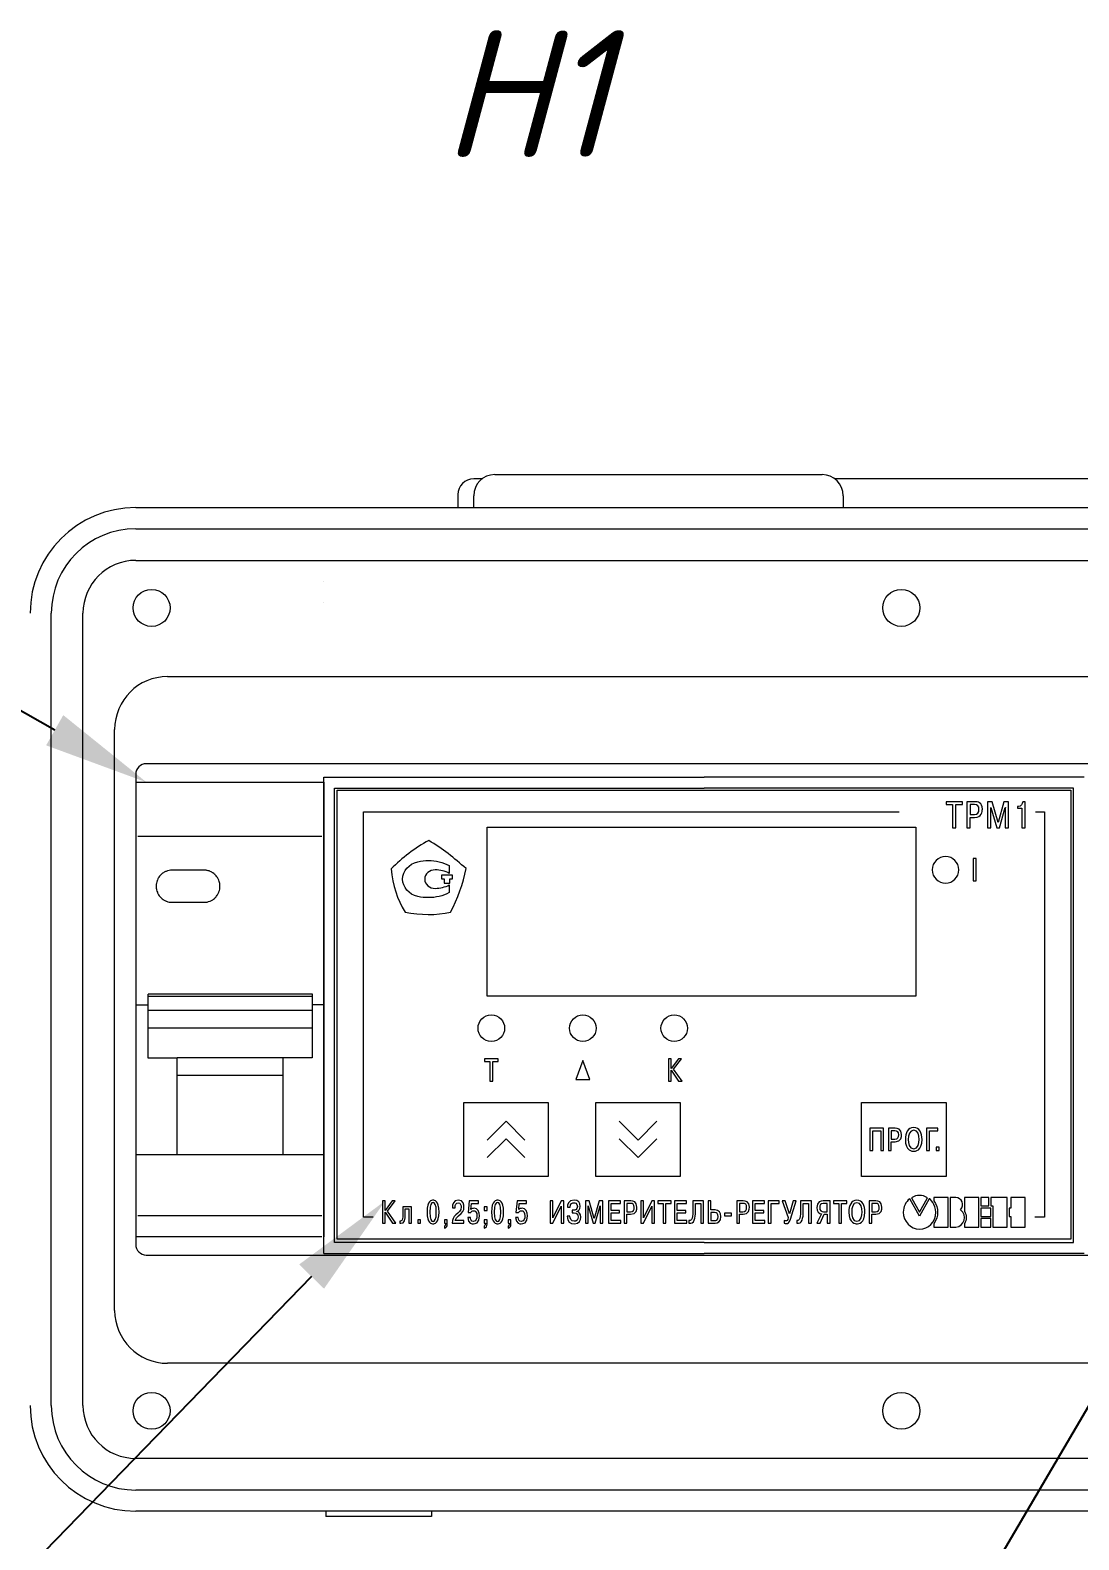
# Model space of a CAD drawing. Extents: x -319 to 3117, y -991 to 292.
# Drawn here: x 1763.8 to 1863.1, y -376.2 to -233.3 of the extents above; entities that cross this region are included whole.
import ezdxf
from ezdxf import colors
from ezdxf.entities.mleader import LeaderData, LeaderLine
from ezdxf.math import Vec2, Vec3

# ---------------------------------------------------------------- set-up
doc = ezdxf.new("R2010")
doc.units = 0
doc.linetypes.add('K5LT_BASIC', pattern=[0])
doc.layers.get('0').update_dxf_attribs({"lineweight": 15})
doc.layers.add('Layer 1', color=7, linetype='Continuous')
doc.styles.get("Standard").update_dxf_attribs({"font": 'GOST_Common Italic_0.ttf'})

# ---------------------------------------------------------------- blocks, each defined once
blk = doc.blocks.new('A$C29DB3385')
at = {"layer": 'Layer 1', "lineweight": 20}
for points in [[(17.82, 83.37), (17.82, 83.37), (17.82, 83.37), (17.82, 83.37)], [(17.82, 81.37), (17.82, 81.37), (17.82, 81.37), (17.82, 81.37)], [(0, 64.38), (0, 64.38), (17.82, 64.38), (17.82, 64.38)], [(0, 64.38), (0, 64.38), (0, 21.39), (0, 21.39)], [(17.82, 64.38), (17.82, 64.38), (17.82, 38.29), (17.82, 38.29)], [(0.2, 59.27), (0.2, 59.27), (17.61, 59.27), (17.61, 59.27)], [(6.46, 56.07), (6.46, 56.07), (3.45, 56.07), (3.45, 56.07)], [(3.45, 53.02), (3.45, 53.02), (6.46, 53.02), (6.46, 53.02)], [(1.18, 38.27), (1.18, 38.27), (1.18, 44.34), (1.18, 44.34)], [(16.69, 44.34), (16.69, 44.34), (1.18, 44.34), (1.18, 44.34)], [(16.69, 44.37), (16.69, 44.37), (16.69, 38.29), (16.69, 38.29)], [(16.69, 44.37), (16.69, 44.37), (16.69, 44.37), (16.69, 44.37)], [(16.69, 44.35), (16.69, 44.35), (16.69, 44.35), (16.69, 44.35)], [(0, 43.31), (0, 43.31), (1.18, 43.31), (1.18, 43.31)], [(16.69, 44.1), (16.69, 44.1), (1.18, 44.1), (1.18, 44.1)], [(16.69, 44.1), (16.69, 44.1), (16.69, 44.1), (16.69, 44.1)], [(16.69, 43.34), (16.69, 43.34), (17.82, 43.34), (17.82, 43.34)], [(17.82, 43.34), (17.82, 43.34), (17.82, 43.34), (17.82, 43.34)], [(1.18, 42.82), (1.18, 42.82), (16.69, 42.82), (16.69, 42.82)], [(1.18, 41.14), (1.18, 41.14), (16.69, 41.14), (16.69, 41.14)], [(3.93, 38.27), (3.93, 38.27), (1.18, 38.27), (1.18, 38.27)], [(16.69, 38.29), (16.69, 38.29), (3.93, 38.29), (3.93, 38.29)], [(3.93, 29.16), (3.93, 29.16), (3.93, 38.27), (3.93, 38.27)], [(3.93, 38.27), (3.93, 38.27), (3.93, 38.27), (3.93, 38.27)], [(13.94, 38.27), (13.94, 38.27), (13.94, 29.16), (13.94, 29.16)], [(13.94, 38.27), (13.94, 38.27), (13.94, 38.27), (13.94, 38.27)], [(16.69, 38.29), (16.69, 38.29), (16.69, 38.29), (16.69, 38.29)], [(17.82, 38.29), (17.82, 38.29), (17.82, 21.35), (17.82, 21.35)], [(3.93, 36.65), (3.93, 36.65), (13.94, 36.65), (13.94, 36.65)], [(3.93, 36.65), (3.93, 36.65), (13.94, 36.65), (13.94, 36.65)], [(13.94, 36.65), (13.94, 36.65), (13.94, 36.65), (13.94, 36.65)], [(0, 29.16), (0, 29.16), (17.82, 29.16), (17.82, 29.16)], [(14.61, 29.16), (14.61, 29.16), (17.61, 29.16), (17.61, 29.16)], [(17.82, 29.16), (17.82, 29.16), (17.82, 29.16), (17.82, 29.16)], [(0.2, 23.39), (0.2, 23.39), (17.61, 23.39), (17.61, 23.39)], [(17.61, 23.39), (17.61, 23.39), (17.61, 23.39), (17.61, 23.39)], [(0, 21.39), (0, 21.39), (17.61, 21.39), (17.61, 21.39)], [(17.61, 21.39), (17.61, 21.39), (17.61, 21.39), (17.61, 21.39)]]:
    blk.add_open_spline(points, degree=3, dxfattribs=at)
for points, knots in [([(0, 59.24), (0, 56.7), (0, 54.08), (0, 51.43), (0, 51.43), (0, 48.77), (0, 46.08), (0, 43.41)], [0, 0, 0, 0, 0.333333, 0.333333, 0.333333, 0.666667, 1, 1, 1, 1]), ([(3.45, 56.07), (3.25, 56.07), (3.05, 56.03), (2.87, 55.95), (2.87, 55.95), (2.68, 55.87), (2.51, 55.76), (2.37, 55.62), (2.37, 55.62), (2.3, 55.55), (2.24, 55.47), (2.19, 55.39), (2.19, 55.39), (2.13, 55.3), (2.09, 55.22), (2.05, 55.12), (2.05, 55.12), (2.01, 55.03), (1.98, 54.94), (1.96, 54.84), (1.96, 54.84), (1.94, 54.75), (1.93, 54.65), (1.93, 54.55), (1.93, 54.55), (1.93, 54.35), (1.97, 54.15), (2.05, 53.97), (2.05, 53.97), (2.12, 53.79), (2.23, 53.61), (2.37, 53.47), (2.37, 53.47), (2.44, 53.4), (2.52, 53.34), (2.6, 53.28), (2.6, 53.28), (2.69, 53.22), (2.77, 53.18), (2.87, 53.14), (2.87, 53.14), (2.96, 53.1), (3.06, 53.07), (3.15, 53.05), (3.15, 53.05), (3.25, 53.03), (3.35, 53.02), (3.45, 53.02)], [0, 0, 0, 0, 0.076923, 0.076923, 0.076923, 0.115385, 0.153846, 0.153846, 0.153846, 0.192308, 0.230769, 0.230769, 0.230769, 0.269231, 0.307692, 0.307692, 0.307692, 0.346154, 0.384615, 0.384615, 0.384615, 0.423077, 0.461538, 0.461538, 0.461538, 0.5, 0.538462, 0.538462, 0.538462, 0.576923, 0.615385, 0.615385, 0.615385, 0.653846, 0.692308, 0.692308, 0.692308, 0.730769, 0.769231, 0.769231, 0.769231, 0.807692, 0.846154, 0.846154, 0.846154, 0.923077, 1, 1, 1, 1]), ([(6.46, 53.02), (6.66, 53.02), (6.86, 53.06), (7.04, 53.14), (7.04, 53.14), (7.23, 53.22), (7.4, 53.33), (7.54, 53.47), (7.54, 53.47), (7.61, 53.55), (7.67, 53.62), (7.72, 53.71), (7.72, 53.71), (7.78, 53.79), (7.82, 53.88), (7.86, 53.97), (7.86, 53.97), (7.9, 54.06), (7.93, 54.16), (7.95, 54.25), (7.95, 54.25), (7.96, 54.35), (7.97, 54.45), (7.97, 54.55), (7.97, 54.55), (7.97, 54.74), (7.93, 54.94), (7.86, 55.12), (7.86, 55.12), (7.78, 55.31), (7.67, 55.48), (7.53, 55.62), (7.53, 55.62), (7.46, 55.69), (7.39, 55.75), (7.3, 55.81), (7.3, 55.81), (7.22, 55.86), (7.13, 55.91), (7.04, 55.95), (7.04, 55.95), (6.95, 55.99), (6.85, 56.02), (6.75, 56.04), (6.75, 56.04), (6.66, 56.06), (6.56, 56.07), (6.46, 56.07)], [0, 0, 0, 0, 0.076923, 0.076923, 0.076923, 0.115385, 0.153846, 0.153846, 0.153846, 0.192308, 0.230769, 0.230769, 0.230769, 0.269231, 0.307692, 0.307692, 0.307692, 0.346154, 0.384615, 0.384615, 0.384615, 0.423077, 0.461538, 0.461538, 0.461538, 0.5, 0.538462, 0.538462, 0.538462, 0.576923, 0.615385, 0.615385, 0.615385, 0.653846, 0.692308, 0.692308, 0.692308, 0.730769, 0.769231, 0.769231, 0.769231, 0.807692, 0.846154, 0.846154, 0.846154, 0.923077, 1, 1, 1, 1])]:
    blk.add_open_spline(points, degree=3, knots=knots, dxfattribs=at)

msp = doc.modelspace()

# ---------------------------------------------------------------- linework, layer by layer
at = {"color": 0, "lineweight": 15}
for p, q in [((1806.576, -275.728), (1805.768, -275.728)), ((1807.768, -275.336), (1838.768, -275.336)), ((1923.576, -275.728), (1839.959, -275.728)), ((1773.768, -278.453), (1989.768, -278.453)), ((1804.268, -277.222), (1804.268, -278.453)), ((1805.768, -278.453), (1805.768, -277.328)), ((1840.768, -277.328), (1840.768, -278.453)), ((1773.768, -280.453), (1989.768, -280.453)), ((1773.768, -283.453), (1989.768, -283.453)), ((1765.768, -363.453), (1765.768, -288.453)), ((1768.768, -363.453), (1768.768, -288.453)), ((1776.768, -294.453), (1986.768, -294.453)), ((1771.768, -354.453), (1771.768, -299.453)), ((1778.018, -302.703), (1774.768, -302.703)), ((1788.018, -302.703), (1778.018, -302.703)), ((1798.018, -302.703), (1788.018, -302.703)), ((1792.961, -302.703), (1789.711, -302.703)), ((1975.518, -302.703), (1798.018, -302.703)), ((1773.768, -303.703), (1773.768, -348.203)), ((1792.833, -305.213), (1862.333, -305.213)), ((1792.833, -347.713), (1792.833, -305.213)), ((1862.333, -305.213), (1862.333, -347.713)), ((1858.977, -307.252), (1859.837, -307.252)), ((1853.079, -311.685), (1853.079, -313.8)), ((1853.348, -311.685), (1853.079, -311.685)), ((1853.348, -313.8), (1853.348, -311.685)), ((1853.079, -313.8), (1853.348, -313.8)), ((1808.094, -330.638), (1806.786, -330.638)), ((1806.786, -330.638), (1806.786, -330.877)), ((1806.786, -330.877), (1807.306, -330.877)), ((1807.306, -330.877), (1807.306, -332.752)), ((1807.575, -332.752), (1807.575, -330.877)), ((1807.575, -330.877), (1808.094, -330.877)), ((1808.094, -330.877), (1808.094, -330.638)), ((1816.102, -330.789), (1815.439, -332.602)), ((1816.765, -332.602), (1816.102, -330.789)), ((1824.474, -330.638), (1824.205, -330.638)), ((1824.205, -330.638), (1824.205, -332.752)), ((1824.474, -331.538), (1824.474, -330.638)), ((1825.151, -330.638), (1824.474, -331.538)), ((1824.688, -331.616), (1825.452, -330.638)), ((1825.452, -330.638), (1825.151, -330.638)), ((1807.306, -332.752), (1807.575, -332.752)), ((1815.439, -332.602), (1816.765, -332.602)), ((1824.205, -332.752), (1824.474, -332.752)), ((1824.474, -332.752), (1824.474, -331.719)), ((1824.474, -331.719), (1825.181, -332.752)), ((1825.504, -332.752), (1824.688, -331.616)), ((1825.181, -332.752), (1825.504, -332.752)), ((1804.833, -341.761), (1804.833, -334.761)), ((1804.833, -334.761), (1812.833, -334.761)), ((1812.833, -334.761), (1812.833, -341.761)), ((1817.333, -341.761), (1817.333, -334.761)), ((1817.333, -334.761), (1825.333, -334.761)), ((1825.333, -334.761), (1825.333, -341.761)), ((1842.512, -341.761), (1842.512, -334.761)), ((1842.512, -334.761), (1850.512, -334.761)), ((1850.512, -334.761), (1850.512, -341.761)), ((1807.043, -338.33), (1808.832, -336.541)), ((1808.832, -336.541), (1810.622, -338.332)), ((1821.334, -338.332), (1819.543, -336.541)), ((1823.122, -336.543), (1821.334, -338.332)), ((1807.043, -339.98), (1808.832, -338.191)), ((1808.832, -338.191), (1810.622, -339.981)), ((1821.334, -339.981), (1819.543, -338.191)), ((1823.122, -338.192), (1821.334, -339.981)), ((1812.833, -341.761), (1804.833, -341.761)), ((1825.333, -341.761), (1817.333, -341.761)), ((1850.512, -341.761), (1842.512, -341.761)), ((1862.333, -347.713), (1792.833, -347.713)), ((1774.768, -349.203), (1778.018, -349.203)), ((1778.018, -349.203), (1788.018, -349.203)), ((1788.018, -349.203), (1798.018, -349.203)), ((1789.711, -349.203), (1792.961, -349.203)), ((1798.018, -349.203), (1975.518, -349.203)), ((1986.768, -359.453), (1776.768, -359.453)), ((1989.768, -368.453), (1773.768, -368.453)), ((1989.768, -371.453), (1773.768, -371.453)), ((1989.768, -373.453), (1773.768, -373.453)), ((1791.768, -373.453), (1791.768, -373.526)), ((1791.768, -373.526), (1791.768, -373.953)), ((1801.768, -373.953), (1791.768, -373.953)), ((1801.768, -373.453), (1801.768, -373.526)), ((1801.768, -373.526), (1801.768, -373.953))]:
    msp.add_line(p, q, dxfattribs=at)
at = {"color": 0, "linetype": 'K5LT_BASIC', "lineweight": 15}
for p, q in [((1791.583, -349.044), (1791.583, -303.963)), ((1791.583, -303.963), (1827.583, -303.963)), ((1863.583, -303.963), (1827.583, -303.963)), ((1792.583, -348.003), (1792.583, -305.003)), ((1792.583, -305.003), (1827.583, -305.003)), ((1862.583, -305.003), (1827.583, -305.003)), ((1862.583, -348.003), (1862.583, -305.003)), ((1827.583, -348.003), (1792.583, -348.003)), ((1827.583, -348.003), (1862.583, -348.003)), ((1791.583, -349.044), (1827.583, -349.044)), ((1863.583, -349.044), (1827.583, -349.044))]:
    msp.add_line(p, q, dxfattribs=at)
at = {"color": 0, "linetype": 'Continuous', "lineweight": 15}
for p, q in [((1852.051, -306.293), (1850.512, -306.293)), ((1850.512, -306.293), (1850.512, -306.574)), ((1850.512, -306.574), (1851.124, -306.574)), ((1851.124, -306.574), (1851.124, -308.78)), ((1851.44, -308.78), (1851.44, -306.574)), ((1851.44, -306.574), (1852.051, -306.574)), ((1852.051, -306.574), (1852.051, -306.293)), ((1853.234, -306.293), (1852.47, -306.293)), ((1852.47, -306.293), (1852.47, -308.78)), ((1853.184, -306.574), (1852.786, -306.574)), ((1852.786, -306.574), (1852.786, -307.508)), ((1854.868, -306.293), (1854.428, -306.293)), ((1854.428, -306.293), (1854.428, -308.78)), ((1854.744, -306.975), (1854.733, -306.84)), ((1854.733, -306.84), (1854.744, -306.84)), ((1854.744, -306.84), (1855.298, -308.78)), ((1854.744, -308.78), (1854.744, -306.975)), ((1855.429, -308.272), (1854.868, -306.293)), ((1855.991, -306.293), (1855.429, -308.272)), ((1855.561, -308.78), (1856.115, -306.84)), ((1856.432, -306.293), (1855.991, -306.293)), ((1856.115, -306.84), (1856.126, -306.84)), ((1856.126, -306.84), (1856.115, -306.975)), ((1856.115, -306.975), (1856.115, -308.78)), ((1856.432, -308.78), (1856.432, -306.293)), ((1857.351, -306.737), (1857.262, -306.737)), ((1857.262, -306.737), (1857.262, -306.911)), ((1857.262, -306.911), (1857.696, -306.911)), ((1857.696, -306.911), (1857.696, -308.78)), ((1858.012, -306.293), (1857.771, -306.293)), ((1858.012, -308.78), (1858.012, -306.293)), ((1852.786, -307.508), (1853.184, -307.508)), ((1852.786, -308.78), (1852.786, -307.789)), ((1852.786, -307.789), (1853.213, -307.789)), ((1851.124, -308.78), (1851.44, -308.78)), ((1852.47, -308.78), (1852.786, -308.78)), ((1854.428, -308.78), (1854.744, -308.78)), ((1855.298, -308.78), (1855.561, -308.78)), ((1856.115, -308.78), (1856.432, -308.78)), ((1857.696, -308.78), (1858.012, -308.78)), ((1844.593, -337.204), (1843.294, -337.204)), ((1843.294, -337.204), (1843.294, -339.318)), ((1844.593, -339.318), (1844.593, -337.204)), ((1845.695, -337.204), (1845.045, -337.204)), ((1845.045, -337.204), (1845.045, -339.318)), ((1849.73, -337.204), (1848.655, -337.204)), ((1848.655, -337.204), (1848.655, -339.318)), ((1849.73, -337.443), (1849.73, -337.204)), ((1843.563, -339.318), (1843.563, -337.443)), ((1843.563, -337.443), (1844.324, -337.443)), ((1844.324, -337.443), (1844.324, -339.318)), ((1845.653, -337.443), (1845.314, -337.443)), ((1845.314, -337.443), (1845.314, -338.237)), ((1845.314, -338.237), (1845.653, -338.237)), ((1845.314, -339.318), (1845.314, -338.476)), ((1845.314, -338.476), (1845.677, -338.476)), ((1848.923, -339.318), (1848.923, -337.443)), ((1848.923, -337.443), (1849.73, -337.443)), ((1843.294, -339.318), (1843.563, -339.318)), ((1844.324, -339.318), (1844.593, -339.318)), ((1845.045, -339.318), (1845.314, -339.318)), ((1848.655, -339.318), (1848.923, -339.318)), ((1849.854, -338.989), (1849.576, -338.989)), ((1849.576, -338.989), (1849.576, -339.318)), ((1849.576, -339.318), (1849.854, -339.318)), ((1849.854, -339.318), (1849.854, -338.989)), ((1797.39, -344.075), (1797.131, -344.075)), ((1797.131, -344.075), (1797.131, -346.19)), ((1798.041, -344.075), (1797.39, -344.976)), ((1797.39, -344.976), (1797.39, -344.075)), ((1797.596, -345.054), (1798.332, -344.075)), ((1798.332, -344.075), (1798.041, -344.075)), ((1805.352, -344.075), (1805.244, -345.19)), ((1806.239, -344.075), (1805.352, -344.075)), ((1805.5, -344.882), (1805.555, -344.314)), ((1805.555, -344.314), (1806.239, -344.314)), ((1806.239, -344.314), (1806.239, -344.075)), ((1809.884, -344.075), (1809.776, -345.19)), ((1810.771, -344.075), (1809.884, -344.075)), ((1810.032, -344.882), (1810.088, -344.314)), ((1810.088, -344.314), (1810.771, -344.314)), ((1810.771, -344.314), (1810.771, -344.075)), ((1813.265, -344.075), (1813.006, -344.075)), ((1813.006, -344.075), (1813.006, -346.19)), ((1814.041, -344.075), (1813.265, -345.676)), ((1813.265, -345.676), (1813.265, -344.075)), ((1814.297, -344.075), (1814.041, -344.075)), ((1814.297, -346.19), (1814.297, -344.075)), ((1816.72, -344.075), (1816.36, -344.075)), ((1816.36, -344.075), (1816.36, -346.19)), ((1817.18, -345.757), (1816.72, -344.075)), ((1817.639, -344.075), (1817.18, -345.757)), ((1818, -344.075), (1817.639, -344.075)), ((1818, -346.19), (1818, -344.075)), ((1819.675, -344.075), (1818.524, -344.075)), ((1818.524, -344.075), (1818.524, -346.19)), ((1818.782, -344.314), (1819.675, -344.314)), ((1818.782, -344.978), (1818.782, -344.314)), ((1819.675, -344.314), (1819.675, -344.075)), ((1820.652, -344.075), (1820.027, -344.075)), ((1820.027, -344.075), (1820.027, -346.19)), ((1820.286, -344.314), (1820.286, -345.108)), ((1820.612, -344.314), (1820.286, -344.314)), ((1821.86, -344.075), (1821.601, -344.075)), ((1821.601, -344.075), (1821.601, -346.19)), ((1822.636, -344.075), (1821.86, -345.676)), ((1821.86, -345.676), (1821.86, -344.075)), ((1822.892, -344.075), (1822.636, -344.075)), ((1822.892, -346.19), (1822.892, -344.075)), ((1824.466, -344.075), (1823.205, -344.075)), ((1823.205, -344.075), (1823.205, -344.314)), ((1823.205, -344.314), (1823.706, -344.314)), ((1823.706, -344.314), (1823.706, -346.19)), ((1823.965, -346.19), (1823.965, -344.314)), ((1823.965, -344.314), (1824.466, -344.314)), ((1824.466, -344.314), (1824.466, -344.075)), ((1825.931, -344.075), (1824.78, -344.075)), ((1824.78, -344.075), (1824.78, -346.19)), ((1825.038, -344.314), (1825.931, -344.314)), ((1825.038, -344.978), (1825.038, -344.314)), ((1825.931, -344.314), (1825.931, -344.075)), ((1827.548, -344.075), (1826.525, -344.075)), ((1826.525, -344.075), (1826.525, -344.984)), ((1826.783, -344.314), (1827.289, -344.314)), ((1826.783, -345.045), (1826.783, -344.314)), ((1827.289, -344.314), (1827.289, -346.19)), ((1827.548, -346.19), (1827.548, -344.075)), ((1827.984, -344.075), (1827.984, -346.19)), ((1828.244, -344.075), (1827.984, -344.075)), ((1828.244, -344.936), (1828.244, -344.075)), ((1831.303, -344.075), (1830.678, -344.075)), ((1830.678, -344.075), (1830.678, -346.19)), ((1831.262, -344.314), (1830.937, -344.314)), ((1830.937, -344.314), (1830.937, -345.108)), ((1833.316, -344.075), (1832.164, -344.075)), ((1832.164, -344.075), (1832.164, -346.19)), ((1832.423, -344.314), (1833.316, -344.314)), ((1832.423, -344.978), (1832.423, -344.314)), ((1833.316, -344.314), (1833.316, -344.075)), ((1834.703, -344.075), (1833.668, -344.075)), ((1833.668, -344.075), (1833.668, -346.19)), ((1833.927, -346.19), (1833.927, -344.314)), ((1833.927, -344.314), (1834.703, -344.314)), ((1834.703, -344.314), (1834.703, -344.075)), ((1835.27, -344.075), (1834.97, -344.075)), ((1834.97, -344.075), (1835.558, -345.664)), ((1835.692, -345.302), (1835.27, -344.075)), ((1836.041, -344.075), (1835.692, -345.302)), ((1835.782, -345.812), (1836.308, -344.075)), ((1836.308, -344.075), (1836.041, -344.075)), ((1837.751, -344.075), (1836.727, -344.075)), ((1836.727, -344.075), (1836.727, -344.984)), ((1836.986, -344.314), (1837.492, -344.314)), ((1836.986, -345.045), (1836.986, -344.314)), ((1837.492, -344.314), (1837.492, -346.19)), ((1837.751, -346.19), (1837.751, -344.075)), ((1839.52, -344.075), (1838.862, -344.075)), ((1839.261, -344.314), (1838.88, -344.314)), ((1839.261, -345.111), (1839.261, -344.314)), ((1839.52, -346.19), (1839.52, -344.075)), ((1841.102, -344.075), (1839.842, -344.075)), ((1839.842, -344.075), (1839.842, -344.314)), ((1839.842, -344.314), (1840.342, -344.314)), ((1840.342, -344.314), (1840.342, -346.19)), ((1840.602, -346.19), (1840.602, -344.314)), ((1840.602, -344.314), (1841.102, -344.314)), ((1841.102, -344.314), (1841.102, -344.075)), ((1843.856, -344.075), (1843.231, -344.075)), ((1843.231, -344.075), (1843.231, -346.19)), ((1843.815, -344.314), (1843.49, -344.314)), ((1843.49, -344.314), (1843.49, -345.108)), ((1847.989, -345.525), (1847.065, -343.875)), ((1847.222, -343.775), (1847.991, -345.157)), ((1848.916, -343.873), (1847.989, -345.525)), ((1847.991, -345.157), (1848.763, -343.775)), ((1850.711, -343.745), (1849.352, -343.745)), ((1849.352, -343.745), (1849.352, -344.071)), ((1850.711, -346.564), (1850.711, -343.745)), ((1851.418, -343.745), (1850.891, -343.745)), ((1850.891, -343.745), (1850.891, -346.565)), ((1853.605, -343.745), (1852.248, -343.745)), ((1852.248, -343.745), (1852.248, -345.052)), ((1853.605, -346.565), (1853.605, -343.745)), ((1854.57, -343.746), (1853.787, -343.746)), ((1853.787, -343.746), (1853.787, -344.563)), ((1854.57, -344.563), (1854.57, -343.746)), ((1856.289, -343.746), (1854.749, -343.746)), ((1854.749, -343.746), (1854.749, -344.563)), ((1856.289, -346.566), (1856.289, -343.746)), ((1858.01, -343.747), (1856.652, -343.747)), ((1856.652, -343.747), (1856.652, -344.753)), ((1858.01, -346.567), (1858.01, -343.747)), ((1797.39, -346.19), (1797.39, -345.157)), ((1797.39, -345.157), (1798.07, -346.19)), ((1798.381, -346.19), (1797.596, -345.054)), ((1799.881, -344.655), (1799.052, -344.655)), ((1799.052, -344.655), (1799.052, -345.232)), ((1799.285, -345.232), (1799.285, -344.843)), ((1799.285, -344.843), (1799.64, -344.843)), ((1799.64, -344.843), (1799.64, -346.19)), ((1799.881, -346.19), (1799.881, -344.655)), ((1803.748, -344.685), (1803.748, -344.749)), ((1803.748, -344.749), (1804.001, -344.749)), ((1804.001, -344.749), (1804.001, -344.658)), ((1805.457, -345.649), (1805.201, -345.649)), ((1805.244, -345.19), (1805.488, -345.19)), ((1807.032, -344.655), (1806.764, -344.655)), ((1806.764, -344.655), (1806.764, -344.984)), ((1806.764, -344.984), (1807.032, -344.984)), ((1807.032, -344.984), (1807.032, -344.655)), ((1809.989, -345.649), (1809.733, -345.649)), ((1809.776, -345.19), (1810.021, -345.19)), ((1813.259, -346.19), (1814.039, -344.577)), ((1814.039, -344.577), (1814.039, -346.19)), ((1814.876, -345.54), (1814.617, -345.54)), ((1814.644, -344.661), (1814.902, -344.661)), ((1815.275, -344.957), (1815.095, -344.957)), ((1815.095, -344.957), (1815.095, -345.196)), ((1815.095, -345.196), (1815.292, -345.196)), ((1815.548, -345.072), (1815.548, -345.06)), ((1816.618, -344.655), (1816.61, -344.541)), ((1816.61, -344.541), (1816.618, -344.541)), ((1816.618, -344.541), (1817.072, -346.19)), ((1816.618, -346.19), (1816.618, -344.655)), ((1817.287, -346.19), (1817.741, -344.541)), ((1817.741, -344.541), (1817.75, -344.541)), ((1817.75, -344.541), (1817.741, -344.655)), ((1817.741, -344.655), (1817.741, -346.19)), ((1819.594, -344.978), (1818.782, -344.978)), ((1818.782, -345.951), (1818.782, -345.217)), ((1818.782, -345.217), (1819.594, -345.217)), ((1819.594, -345.217), (1819.594, -344.978)), ((1820.286, -345.108), (1820.612, -345.108)), ((1820.286, -346.19), (1820.286, -345.347)), ((1820.286, -345.347), (1820.635, -345.347)), ((1821.854, -346.19), (1822.633, -344.577)), ((1822.633, -344.577), (1822.633, -346.19)), ((1825.85, -344.978), (1825.038, -344.978)), ((1825.038, -345.951), (1825.038, -345.217)), ((1825.038, -345.217), (1825.85, -345.217)), ((1825.85, -345.217), (1825.85, -344.978)), ((1828.636, -344.936), (1828.244, -344.936)), ((1828.584, -345.175), (1828.244, -345.175)), ((1828.244, -345.175), (1828.244, -345.951)), ((1830.172, -345.253), (1829.538, -345.253)), ((1829.538, -345.253), (1829.538, -345.51)), ((1829.538, -345.51), (1830.172, -345.51)), ((1830.172, -345.51), (1830.172, -345.253)), ((1830.937, -345.108), (1831.262, -345.108)), ((1830.937, -346.19), (1830.937, -345.347)), ((1830.937, -345.347), (1831.286, -345.347)), ((1833.234, -344.978), (1832.423, -344.978)), ((1832.423, -345.951), (1832.423, -345.217)), ((1832.423, -345.217), (1833.234, -345.217)), ((1833.234, -345.217), (1833.234, -344.978)), ((1838.699, -345.32), (1838.278, -346.19)), ((1838.58, -346.19), (1838.958, -345.35)), ((1838.909, -345.111), (1839.261, -345.111)), ((1838.958, -345.35), (1839.261, -345.35)), ((1839.261, -345.35), (1839.261, -346.19)), ((1843.49, -345.108), (1843.815, -345.108)), ((1843.49, -346.19), (1843.49, -345.347)), ((1843.49, -345.347), (1843.839, -345.347)), ((1853.787, -344.563), (1854.57, -344.563)), ((1854.75, -344.753), (1853.787, -344.753)), ((1853.787, -344.753), (1853.787, -345.561)), ((1853.787, -345.561), (1854.75, -345.561)), ((1854.75, -345.748), (1853.787, -345.748)), ((1853.787, -345.748), (1853.787, -346.566)), ((1854.749, -344.563), (1854.93, -344.563)), ((1854.75, -345.561), (1854.75, -344.753)), ((1854.75, -346.566), (1854.75, -345.748)), ((1854.93, -344.563), (1854.93, -346.566)), ((1856.652, -344.753), (1856.471, -344.753)), ((1856.471, -344.753), (1856.471, -345.561)), ((1856.471, -345.561), (1856.652, -345.561)), ((1856.652, -345.561), (1856.652, -346.567)), ((1797.131, -346.19), (1797.39, -346.19)), ((1798.07, -346.19), (1798.381, -346.19)), ((1798.782, -345.993), (1798.782, -346.186)), ((1799.64, -346.19), (1799.881, -346.19)), ((1800.744, -345.861), (1800.476, -345.861)), ((1800.476, -345.861), (1800.476, -346.19)), ((1800.476, -346.19), (1800.744, -346.19)), ((1800.744, -346.19), (1800.744, -345.861)), ((1803.272, -345.861), (1803.004, -345.861)), ((1803.004, -345.861), (1803.004, -346.19)), ((1803.004, -346.19), (1803.115, -346.19)), ((1803.004, -346.474), (1803.004, -346.649)), ((1803.115, -346.19), (1803.115, -346.26)), ((1803.272, -346.293), (1803.272, -345.861)), ((1803.742, -346.19), (1804.838, -346.19)), ((1804.838, -345.951), (1804.021, -345.951)), ((1804.838, -346.19), (1804.838, -345.951)), ((1807.032, -345.861), (1806.764, -345.861)), ((1806.764, -345.861), (1806.764, -346.19)), ((1806.764, -346.19), (1806.874, -346.19)), ((1806.764, -346.474), (1806.764, -346.649)), ((1806.874, -346.19), (1806.874, -346.26)), ((1807.032, -346.293), (1807.032, -345.861)), ((1809.298, -345.861), (1809.03, -345.861)), ((1809.03, -345.861), (1809.03, -346.19)), ((1809.03, -346.19), (1809.141, -346.19)), ((1809.03, -346.474), (1809.03, -346.649)), ((1809.141, -346.19), (1809.141, -346.26)), ((1809.298, -346.293), (1809.298, -345.861)), ((1813.006, -346.19), (1813.259, -346.19)), ((1814.039, -346.19), (1814.297, -346.19)), ((1816.36, -346.19), (1816.618, -346.19)), ((1817.072, -346.19), (1817.287, -346.19)), ((1817.741, -346.19), (1818, -346.19)), ((1818.524, -346.19), (1819.701, -346.19)), ((1819.701, -345.951), (1818.782, -345.951)), ((1819.701, -346.19), (1819.701, -345.951)), ((1820.027, -346.19), (1820.286, -346.19)), ((1821.601, -346.19), (1821.854, -346.19)), ((1822.633, -346.19), (1822.892, -346.19)), ((1823.706, -346.19), (1823.965, -346.19)), ((1824.78, -346.19), (1825.957, -346.19)), ((1825.957, -345.951), (1825.038, -345.951)), ((1825.957, -346.19), (1825.957, -345.951)), ((1826.16, -345.933), (1826.16, -346.186)), ((1827.289, -346.19), (1827.548, -346.19)), ((1827.984, -346.19), (1828.636, -346.19)), ((1828.244, -345.951), (1828.604, -345.951)), ((1830.678, -346.19), (1830.937, -346.19)), ((1832.164, -346.19), (1833.342, -346.19)), ((1833.342, -345.951), (1832.423, -345.951)), ((1833.342, -346.19), (1833.342, -345.951)), ((1833.668, -346.19), (1833.927, -346.19)), ((1835.165, -345.924), (1835.165, -346.181)), ((1836.363, -345.933), (1836.363, -346.186)), ((1837.492, -346.19), (1837.751, -346.19)), ((1838.278, -346.19), (1838.58, -346.19)), ((1839.261, -346.19), (1839.52, -346.19)), ((1840.342, -346.19), (1840.602, -346.19)), ((1843.231, -346.19), (1843.49, -346.19)), ((1849.352, -346.246), (1849.352, -346.564)), ((1849.352, -346.564), (1850.711, -346.564)), ((1850.891, -346.565), (1851.418, -346.565)), ((1852.248, -346.264), (1852.248, -346.565)), ((1852.248, -346.565), (1853.605, -346.565)), ((1853.787, -346.566), (1854.75, -346.566)), ((1854.93, -346.566), (1856.289, -346.566)), ((1856.652, -346.567), (1858.01, -346.567))]:
    msp.add_line(p, q, dxfattribs=at)
at = {"color": 0, "lineweight": 15}
for centre in [(1775.268, -287.953), (1846.268, -287.953), (1775.268, -363.953), (1846.268, -363.953)]:
    msp.add_circle(centre, 1.75, dxfattribs=at)
for centre, radius, start, end in [((1805.765, -277.225), 1.497, 89.89091, 179.89053), ((1807.764, -277.332), 1.996, 89.89087, 179.89079), ((1838.771, -277.332), 1.996, 0.10936, 90.10909), ((1773.768, -288.453), 10, 90, 180), ((1773.768, -288.453), 8, 90, 180), ((1773.768, -288.453), 5, 90, 180), ((1776.768, -299.453), 5, 90, 180), ((1774.768, -303.703), 1, 90, 180), ((1774.768, -348.203), 1, 180, 270), ((1776.768, -354.453), 5, 180, 270), ((1773.768, -363.453), 10, 180, 270), ((1773.768, -363.453), 8, 180, 270), ((1773.768, -363.453), 5, 180, 270)]:
    msp.add_arc(centre, radius, start, end, dxfattribs=at)
for points in [[(1850.238, -305.214), (1852.61, -305.214), (1854.732, -305.214), (1856.512, -305.214)], [(1850.238, -305.214), (1852.61, -305.214), (1854.732, -305.214), (1856.512, -305.214)], [(1862.337, -309.596), (1862.337, -312.42), (1862.337, -316.355), (1862.337, -320.632)], [(1862.337, -309.596), (1862.337, -312.42), (1862.337, -316.355), (1862.337, -320.632)], [(1850.457, -314.002), (1851.152, -314.002), (1851.716, -313.438), (1851.716, -312.743)]]:
    msp.add_open_spline(points, degree=3, dxfattribs=at)
at = {"color": 0, "linetype": 'Continuous', "lineweight": 15}
for points, knots in [([(1853.184, -307.508), (1853.515, -307.508), (1853.621, -307.316), (1853.621, -307.014), (1853.621, -306.709), (1853.483, -306.574), (1853.184, -306.574)], [1, 1, 1, 1, 2, 2, 2, 3, 3, 3, 3]), ([(1853.213, -307.789), (1853.906, -307.789), (1853.941, -307.245), (1853.941, -307.007), (1853.941, -306.35), (1853.486, -306.293), (1853.234, -306.293)], [4, 4, 4, 4, 5, 5, 5, 6, 6, 6, 6]), ([(1845.677, -338.476), (1846.266, -338.476), (1846.296, -338.013), (1846.296, -337.811), (1846.296, -337.252), (1845.909, -337.204), (1845.695, -337.204)], [4, 4, 4, 4, 5, 5, 5, 6, 6, 6, 6]), ([(1845.653, -338.237), (1845.933, -338.237), (1846.024, -338.074), (1846.024, -337.817), (1846.024, -337.558), (1845.906, -337.443), (1845.653, -337.443)], [1, 1, 1, 1, 2, 2, 2, 3, 3, 3, 3]), ([(1804.338, -345.489), (1804.739, -345.142), (1804.844, -345.018), (1804.844, -344.652), (1804.844, -344.489), (1804.809, -344.012), (1804.303, -344.012), (1803.835, -344.012), (1803.748, -344.438), (1803.748, -344.685)], [2, 2, 2, 2, 3, 3, 3, 4, 4, 4, 5, 5, 5, 5]), ([(1804.001, -344.658), (1804.001, -344.456), (1804.088, -344.251), (1804.294, -344.251), (1804.556, -344.251), (1804.582, -344.547), (1804.582, -344.655), (1804.582, -345.039), (1804.35, -345.138), (1804.076, -345.41)], [8, 8, 8, 8, 9, 9, 9, 10, 10, 10, 11, 11, 11, 11]), ([(1815.548, -345.06), (1815.697, -345.021), (1815.854, -344.891), (1815.854, -344.604), (1815.854, -344.275), (1815.682, -344.012), (1815.275, -344.012), (1814.699, -344.012), (1814.647, -344.489), (1814.644, -344.661)], [4, 4, 4, 4, 5, 5, 5, 6, 6, 6, 7, 7, 7, 7]), ([(1814.902, -344.661), (1814.923, -344.299), (1815.115, -344.251), (1815.257, -344.251), (1815.33, -344.251), (1815.589, -344.257), (1815.589, -344.622), (1815.589, -344.945), (1815.356, -344.957), (1815.275, -344.957)], [8, 8, 8, 8, 9, 9, 9, 10, 10, 10, 11, 11, 11, 11]), ([(1820.612, -345.108), (1820.882, -345.108), (1820.97, -344.945), (1820.97, -344.688), (1820.97, -344.429), (1820.856, -344.314), (1820.612, -344.314)], [1, 1, 1, 1, 2, 2, 2, 3, 3, 3, 3]), ([(1820.635, -345.347), (1821.202, -345.347), (1821.231, -344.885), (1821.231, -344.682), (1821.231, -344.124), (1820.859, -344.075), (1820.652, -344.075)], [4, 4, 4, 4, 5, 5, 5, 6, 6, 6, 6]), ([(1831.262, -345.108), (1831.533, -345.108), (1831.62, -344.945), (1831.62, -344.688), (1831.62, -344.429), (1831.507, -344.314), (1831.262, -344.314)], [1, 1, 1, 1, 2, 2, 2, 3, 3, 3, 3]), ([(1831.286, -345.347), (1831.853, -345.347), (1831.882, -344.885), (1831.882, -344.682), (1831.882, -344.124), (1831.509, -344.075), (1831.303, -344.075)], [4, 4, 4, 4, 5, 5, 5, 6, 6, 6, 6]), ([(1838.862, -344.075), (1838.627, -344.075), (1838.275, -344.154), (1838.275, -344.707), (1838.275, -345.09), (1838.473, -345.283), (1838.699, -345.32)], [4, 4, 4, 4, 5, 5, 5, 6, 6, 6, 6]), ([(1838.88, -344.314), (1838.638, -344.314), (1838.537, -344.498), (1838.537, -344.71), (1838.537, -345.018), (1838.705, -345.111), (1838.909, -345.111)], [2, 2, 2, 2, 3, 3, 3, 4, 4, 4, 4]), ([(1843.815, -345.108), (1844.086, -345.108), (1844.173, -344.945), (1844.173, -344.688), (1844.173, -344.429), (1844.06, -344.314), (1843.815, -344.314)], [1, 1, 1, 1, 2, 2, 2, 3, 3, 3, 3]), ([(1843.839, -345.347), (1844.406, -345.347), (1844.435, -344.885), (1844.435, -344.682), (1844.435, -344.124), (1844.062, -344.075), (1843.856, -344.075)], [4, 4, 4, 4, 5, 5, 5, 6, 6, 6, 6]), ([(1847.065, -343.875), (1846.695, -344.167), (1846.45, -344.631), (1846.45, -345.151), (1846.45, -346.034), (1847.142, -346.753), (1847.991, -346.753)], [0, 0, 0, 0, 1, 1, 1, 2, 2, 2, 2]), ([(1799.052, -345.232), (1799.052, -345.712), (1799.041, -345.999), (1798.828, -345.999), (1798.814, -345.999), (1798.796, -345.996), (1798.782, -345.993)], [1, 1, 1, 1, 2, 2, 2, 3, 3, 3, 3]), ([(1798.782, -346.186), (1798.817, -346.196), (1798.849, -346.199), (1798.884, -346.199), (1799.206, -346.199), (1799.285, -345.921), (1799.285, -345.232)], [4, 4, 4, 4, 5, 5, 5, 6, 6, 6, 6]), ([(1805.201, -345.649), (1805.235, -346.247), (1805.631, -346.254), (1805.747, -346.254), (1805.91, -346.254), (1806.329, -346.205), (1806.329, -345.501), (1806.329, -345.138), (1806.178, -344.779), (1805.817, -344.779), (1805.683, -344.779), (1805.59, -344.812), (1805.5, -344.882)], [0, 0, 0, 0, 1, 1, 1, 2, 2, 2, 3, 3, 3, 4, 4, 4, 4]), ([(1805.488, -345.19), (1805.529, -345.078), (1805.64, -345.006), (1805.768, -345.006), (1805.931, -345.006), (1806.082, -345.132), (1806.082, -345.504), (1806.082, -345.731), (1806.029, -346.027), (1805.747, -346.027), (1805.52, -346.027), (1805.457, -345.791), (1805.457, -345.649)], [10, 10, 10, 10, 11, 11, 11, 12, 12, 12, 13, 13, 13, 14, 14, 14, 14]), ([(1809.733, -345.649), (1809.768, -346.247), (1810.163, -346.254), (1810.28, -346.254), (1810.443, -346.254), (1810.861, -346.205), (1810.861, -345.501), (1810.861, -345.138), (1810.71, -344.779), (1810.35, -344.779), (1810.216, -344.779), (1810.123, -344.812), (1810.032, -344.882)], [0, 0, 0, 0, 1, 1, 1, 2, 2, 2, 3, 3, 3, 4, 4, 4, 4]), ([(1810.021, -345.19), (1810.062, -345.078), (1810.172, -345.006), (1810.3, -345.006), (1810.463, -345.006), (1810.614, -345.132), (1810.614, -345.504), (1810.614, -345.731), (1810.562, -346.027), (1810.28, -346.027), (1810.053, -346.027), (1809.989, -345.791), (1809.989, -345.649)], [10, 10, 10, 10, 11, 11, 11, 12, 12, 12, 13, 13, 13, 14, 14, 14, 14]), ([(1814.617, -345.54), (1814.647, -346.039), (1814.882, -346.254), (1815.304, -346.254), (1815.795, -346.254), (1815.915, -345.903), (1815.915, -345.622), (1815.915, -345.256), (1815.728, -345.117), (1815.548, -345.072)], [0, 0, 0, 0, 1, 1, 1, 2, 2, 2, 3, 3, 3, 3]), ([(1815.292, -345.196), (1815.603, -345.196), (1815.65, -345.422), (1815.65, -345.595), (1815.65, -345.845), (1815.528, -346.014), (1815.289, -346.014), (1814.952, -346.014), (1814.879, -345.742), (1814.876, -345.54)], [14, 14, 14, 14, 15, 15, 15, 16, 16, 16, 17, 17, 17, 17]), ([(1828.604, -345.951), (1828.683, -345.951), (1828.924, -345.933), (1828.924, -345.561), (1828.924, -345.317), (1828.802, -345.175), (1828.584, -345.175)], [1, 1, 1, 1, 2, 2, 2, 3, 3, 3, 3]), ([(1828.636, -346.19), (1828.872, -346.19), (1829.186, -346.084), (1829.186, -345.57), (1829.186, -345.169), (1828.979, -344.936), (1828.636, -344.936)], [3, 3, 3, 3, 4, 4, 4, 5, 5, 5, 5]), ([(1835.558, -345.664), (1835.494, -345.939), (1835.425, -345.975), (1835.337, -345.975), (1835.311, -345.975), (1835.241, -345.969), (1835.165, -345.924)], [3, 3, 3, 3, 4, 4, 4, 5, 5, 5, 5]), ([(1835.165, -346.181), (1835.239, -346.214), (1835.288, -346.22), (1835.366, -346.22), (1835.524, -346.22), (1835.669, -346.19), (1835.782, -345.812)], [6, 6, 6, 6, 7, 7, 7, 8, 8, 8, 8])]:
    msp.add_open_spline(points, degree=3, knots=knots, dxfattribs=at)
for points in [[(1857.771, -306.293), (1857.749, -306.535), (1857.582, -306.737), (1857.351, -306.737)], [(1847.44, -337.14), (1846.879, -337.14), (1846.649, -337.663), (1846.649, -338.261)], [(1848.232, -338.261), (1848.232, -337.663), (1848.002, -337.14), (1847.44, -337.14)], [(1846.649, -338.261), (1846.649, -339.361), (1847.314, -339.382), (1847.44, -339.382)], [(1847.44, -337.379), (1847.027, -337.379), (1846.93, -337.893), (1846.93, -338.261)], [(1846.93, -338.261), (1846.93, -338.596), (1847.009, -339.143), (1847.44, -339.143)], [(1847.951, -338.261), (1847.951, -337.893), (1847.854, -337.379), (1847.44, -337.379)], [(1847.44, -339.382), (1847.567, -339.382), (1848.232, -339.361), (1848.232, -338.261)], [(1847.44, -339.143), (1847.872, -339.143), (1847.951, -338.596), (1847.951, -338.261)], [(1801.918, -344.012), (1801.778, -344.012), (1801.351, -344.042), (1801.351, -345.132)], [(1801.918, -344.239), (1801.769, -344.239), (1801.606, -344.411), (1801.606, -345.132)], [(1802.485, -345.132), (1802.485, -344.042), (1802.057, -344.012), (1801.918, -344.012)], [(1802.229, -345.132), (1802.229, -344.411), (1802.066, -344.239), (1801.918, -344.239)], [(1808.031, -344.012), (1807.891, -344.012), (1807.464, -344.042), (1807.464, -345.132)], [(1808.031, -344.239), (1807.882, -344.239), (1807.72, -344.411), (1807.72, -345.132)], [(1808.598, -345.132), (1808.598, -344.042), (1808.17, -344.012), (1808.031, -344.012)], [(1808.342, -345.132), (1808.342, -344.411), (1808.179, -344.239), (1808.031, -344.239)], [(1842.061, -344.012), (1841.52, -344.012), (1841.3, -344.534), (1841.3, -345.132)], [(1842.061, -344.251), (1841.663, -344.251), (1841.57, -344.764), (1841.57, -345.132)], [(1842.824, -345.132), (1842.824, -344.534), (1842.602, -344.012), (1842.061, -344.012)], [(1842.553, -345.132), (1842.553, -344.764), (1842.46, -344.251), (1842.061, -344.251)], [(1848.763, -343.775), (1848.247, -343.493), (1847.735, -343.493), (1847.222, -343.775)], [(1849.533, -345.151), (1849.557, -344.42), (1848.929, -343.849), (1848.916, -343.873)], [(1849.352, -344.071), (1849.824, -344.786), (1849.824, -345.513), (1849.352, -346.246)], [(1851.887, -344.923), (1852.293, -344.484), (1851.982, -343.764), (1851.418, -343.745)], [(1801.351, -345.132), (1801.351, -346.223), (1801.778, -346.254), (1801.918, -346.254)], [(1801.606, -345.132), (1801.606, -345.854), (1801.769, -346.027), (1801.918, -346.027)], [(1801.918, -346.254), (1802.057, -346.254), (1802.485, -346.223), (1802.485, -345.132)], [(1801.918, -346.027), (1802.066, -346.027), (1802.229, -345.854), (1802.229, -345.132)], [(1804.076, -345.41), (1803.852, -345.634), (1803.745, -345.785), (1803.742, -346.19)], [(1804.021, -345.951), (1804.059, -345.749), (1804.187, -345.619), (1804.338, -345.489)], [(1807.464, -345.132), (1807.464, -346.223), (1807.891, -346.254), (1808.031, -346.254)], [(1807.72, -345.132), (1807.72, -345.854), (1807.882, -346.027), (1808.031, -346.027)], [(1808.031, -346.254), (1808.17, -346.254), (1808.598, -346.223), (1808.598, -345.132)], [(1808.031, -346.027), (1808.179, -346.027), (1808.342, -345.854), (1808.342, -345.132)], [(1826.525, -344.984), (1826.525, -345.936), (1826.298, -345.993), (1826.16, -345.933)], [(1826.16, -346.186), (1826.667, -346.305), (1826.783, -345.709), (1826.783, -345.045)], [(1836.727, -344.984), (1836.727, -345.936), (1836.5, -345.993), (1836.363, -345.933)], [(1836.363, -346.186), (1836.87, -346.305), (1836.986, -345.709), (1836.986, -345.045)], [(1841.3, -345.132), (1841.3, -346.232), (1841.939, -346.254), (1842.061, -346.254)], [(1841.57, -345.132), (1841.57, -345.468), (1841.646, -346.014), (1842.061, -346.014)], [(1842.061, -346.254), (1842.184, -346.254), (1842.824, -346.232), (1842.824, -345.132)], [(1842.061, -346.014), (1842.477, -346.014), (1842.553, -345.468), (1842.553, -345.132)], [(1847.991, -346.753), (1848.84, -346.753), (1849.502, -346.131), (1849.533, -345.151)], [(1851.418, -346.565), (1852.248, -346.519), (1852.545, -345.437), (1851.887, -344.923)], [(1852.248, -345.052), (1852.485, -345.447), (1852.483, -345.851), (1852.248, -346.264)], [(1803.115, -346.26), (1803.115, -346.426), (1803.06, -346.462), (1803.004, -346.474)], [(1803.004, -346.649), (1803.126, -346.622), (1803.272, -346.531), (1803.272, -346.293)], [(1806.874, -346.26), (1806.874, -346.426), (1806.819, -346.462), (1806.764, -346.474)], [(1806.764, -346.649), (1806.95, -346.601), (1807.032, -346.477), (1807.032, -346.293)], [(1809.141, -346.26), (1809.141, -346.426), (1809.086, -346.462), (1809.03, -346.474)], [(1809.03, -346.649), (1809.152, -346.622), (1809.298, -346.531), (1809.298, -346.293)]]:
    msp.add_open_spline(points, degree=3, dxfattribs=at)
at = {"color": 0, "lineweight": 15}
for points, knots in [([(1796.241, -345.63), (1796.241, -345.63), (1795.337, -345.63), (1795.337, -345.63), (1795.337, -345.63), (1795.337, -345.63), (1795.337, -307.252), (1795.337, -307.252), (1795.337, -307.252), (1795.337, -307.252), (1836.379, -307.252), (1846.078, -307.252)], [0, 0, 0, 0, 0.33333333, 0.33333333, 0.33333333, 0.33333334, 0.66666667, 0.66666667, 0.66666667, 0.66666668, 0.9606136, 0.9606136, 0.9606136, 0.9606136]), ([(1859.837, -307.252), (1859.837, -341.914), (1859.837, -345.63), (1859.837, -345.63), (1859.837, -345.63), (1859.837, -345.63), (1858.898, -345.63), (1858.898, -345.63)], [0.56293731, 0.56293731, 0.56293731, 0.56293731, 0.66666667, 0.66666667, 0.66666667, 0.66666668, 1, 1, 1, 1]), ([(1797.965, -312.663), (1798.99, -311.6), (1800.205, -310.689), (1801.515, -309.967), (1801.515, -309.967), (1802.805, -310.727), (1803.944, -311.638), (1805.045, -312.625), (1805.045, -312.625), (1804.76, -314.068), (1804.267, -315.454), (1803.583, -316.763), (1803.583, -316.763), (1802.179, -317.048), (1800.755, -317.029), (1799.275, -316.744), (1799.275, -316.744), (1798.534, -315.529), (1798.098, -314.201), (1797.965, -312.663)], [0, 0, 0, 0, 0.2, 0.2, 0.2, 0.2, 0.4, 0.4, 0.4, 0.4, 0.6, 0.6, 0.6, 0.6, 0.8, 0.8, 0.8, 0.8, 1, 1, 1, 1]), ([(1807.037, -324.714), (1807.037, -324.714), (1847.637, -324.714), (1847.637, -324.714), (1847.637, -324.714), (1847.637, -324.714), (1847.637, -308.714), (1847.637, -308.714), (1847.637, -308.714), (1847.637, -308.714), (1807.037, -308.714), (1807.037, -308.714), (1807.037, -308.714), (1807.037, -308.714), (1807.037, -324.714), (1807.037, -324.714), (1807.037, -324.714), (1807.037, -324.714), (1807.037, -324.714), (1807.037, -324.714)], [0, 0, 0, 0, 0.2, 0.2, 0.2, 0.2, 0.4, 0.4, 0.4, 0.4, 0.6, 0.6, 0.6, 0.6, 0.8, 0.8, 0.8, 0.8, 1, 1, 1, 1]), ([(1851.716, -312.743), (1851.716, -312.047), (1851.152, -311.484), (1850.457, -311.484), (1849.762, -311.484), (1849.198, -312.047), (1849.198, -312.743), (1849.198, -313.438), (1849.762, -314.002), (1850.457, -314.002)], [0, 0, 0, 0, 1, 1, 1, 2, 2, 2, 3, 3, 3, 3]), ([(1803.46, -312.343), (1802.854, -312.03), (1802.164, -311.866), (1801.474, -311.866), (1801.474, -311.866), (1801.138, -311.866), (1800.801, -311.911), (1800.482, -311.985), (1800.482, -311.985), (1799.624, -312.179), (1799.035, -312.848), (1799.035, -313.622), (1799.035, -313.622), (1799.035, -314.396), (1799.624, -315.065), (1800.482, -315.274), (1800.482, -315.274), (1800.801, -315.348), (1801.138, -315.378), (1801.474, -315.378), (1801.474, -315.378), (1802.164, -315.378), (1802.854, -315.214), (1803.46, -314.902), (1803.46, -314.902), (1803.46, -314.902), (1803.46, -314.173), (1803.46, -314.173), (1803.46, -314.173), (1803.056, -314.381), (1802.602, -314.5), (1802.131, -314.5), (1802.131, -314.5), (1801.592, -314.5), (1801.138, -314.113), (1801.138, -313.622), (1801.138, -313.622), (1801.138, -313.146), (1801.592, -312.744), (1802.131, -312.744), (1802.131, -312.744), (1802.131, -312.744), (1802.131, -312.744), (1802.131, -312.744), (1802.131, -312.744), (1802.602, -312.744), (1803.056, -312.863), (1803.46, -313.087), (1803.46, -313.087), (1803.46, -313.087), (1803.46, -312.343), (1803.46, -312.343)], [0, 0, 0, 0, 0.0769231, 0.0769231, 0.0769231, 0.0769231, 0.1538462, 0.1538462, 0.1538462, 0.1538462, 0.2307692, 0.2307692, 0.2307692, 0.2307692, 0.3076923, 0.3076923, 0.3076923, 0.3076923, 0.3846154, 0.3846154, 0.3846154, 0.3846154, 0.4615385, 0.4615385, 0.4615385, 0.4615385, 0.5384615, 0.5384615, 0.5384615, 0.5384615, 0.6153846, 0.6153846, 0.6153846, 0.6153846, 0.6923077, 0.6923077, 0.6923077, 0.6923077, 0.7692308, 0.7692308, 0.7692308, 0.7692308, 0.8461538, 0.8461538, 0.8461538, 0.8461539, 0.9230769, 0.9230769, 0.9230769, 0.9230769, 1, 1, 1, 1]), ([(1802.725, -313.251), (1802.725, -313.251), (1803.775, -313.251), (1803.775, -313.251), (1803.775, -313.251), (1803.775, -313.251), (1803.775, -313.61), (1803.775, -313.61), (1803.775, -313.61), (1803.775, -313.61), (1803.52, -313.61), (1803.52, -313.61), (1803.52, -313.61), (1803.52, -313.61), (1803.52, -314.001), (1803.52, -314.001), (1803.52, -314.001), (1803.52, -314.001), (1802.979, -314.001), (1802.979, -314.001), (1802.979, -314.001), (1802.979, -314.001), (1802.979, -313.61), (1802.979, -313.61), (1802.979, -313.61), (1802.979, -313.61), (1802.725, -313.61), (1802.725, -313.61), (1802.725, -313.61), (1802.725, -313.61), (1802.725, -313.251), (1802.725, -313.251)], [0, 0, 0, 0, 0.125, 0.125, 0.125, 0.125, 0.25, 0.25, 0.25, 0.25, 0.375, 0.375, 0.375, 0.375, 0.5, 0.5, 0.5, 0.5, 0.625, 0.625, 0.625, 0.625, 0.75, 0.75, 0.75, 0.75, 0.875, 0.875, 0.875, 0.875, 1, 1, 1, 1]), ([(1808.699, -327.736), (1808.699, -327.04), (1808.135, -326.477), (1807.44, -326.477), (1806.745, -326.477), (1806.181, -327.04), (1806.181, -327.736), (1806.181, -328.431), (1806.745, -328.995), (1807.44, -328.995), (1808.135, -328.995), (1808.699, -328.431), (1808.699, -327.736)], [0, 0, 0, 0, 1, 1, 1, 2, 2, 2, 3, 3, 3, 4, 4, 4, 4]), ([(1817.361, -327.736), (1817.361, -327.04), (1816.797, -326.477), (1816.102, -326.477), (1815.407, -326.477), (1814.843, -327.04), (1814.843, -327.736), (1814.843, -328.431), (1815.407, -328.995), (1816.102, -328.995), (1816.797, -328.995), (1817.361, -328.431), (1817.361, -327.736)], [0, 0, 0, 0, 1, 1, 1, 2, 2, 2, 3, 3, 3, 4, 4, 4, 4]), ([(1826.023, -327.736), (1826.023, -327.04), (1825.459, -326.477), (1824.764, -326.477), (1824.069, -326.477), (1823.505, -327.04), (1823.505, -327.736), (1823.505, -328.431), (1824.069, -328.995), (1824.764, -328.995), (1825.459, -328.995), (1826.023, -328.431), (1826.023, -327.736)], [0, 0, 0, 0, 1, 1, 1, 2, 2, 2, 3, 3, 3, 4, 4, 4, 4]), ([(1862.337, -337.484), (1862.337, -343.382), (1862.337, -347.714), (1862.337, -347.714), (1862.337, -347.714), (1862.337, -347.714), (1855.188, -347.714), (1845.475, -347.714)], [0.4201817, 0.4201817, 0.4201817, 0.4201817, 0.5, 0.5, 0.5, 0.50000001, 0.5801822, 0.5801822, 0.5801822, 0.5801822]), ([(1862.337, -337.484), (1862.337, -343.382), (1862.337, -347.714), (1862.337, -347.714), (1862.337, -347.714), (1862.337, -347.714), (1855.188, -347.714), (1845.475, -347.714)], [0.42018215, 0.42018215, 0.42018215, 0.42018215, 0.5, 0.5, 0.5, 0.50000001, 0.5801822, 0.5801822, 0.5801822, 0.5801822])]:
    msp.add_open_spline(points, degree=3, knots=knots, dxfattribs=at)

# ---------------------------------------------------------------- block references
at = {"lineweight": 15}
msp.add_blockref('A$C29DB3385', (1773.768, -368.839), dxfattribs=at)

# ---------------------------------------------------------------- texts
at = {"lineweight": 15, "insert": (1802.904, -233.267), "char_height": 12, "attachment_point": 1}
msp.add_mtext_dynamic_manual_height_columns('H1', width=77.651, gutter_width=12.5, heights=[0], dxfattribs=at)

# ---------------------------------------------------------------- leaders
at = {"lineweight": 15}
ml = msp.add_multileader_mtext('Standard', dxfattribs=at)
ml.set_content('QF5', color=256)
ml.set_leader_properties()
ml.build(insert=Vec2(0, 0))
ml.multileader.update_dxf_attribs({"text_right_attachment_type": 6, "dogleg_length": 0.36, "arrow_head_size": 10})
ctx = ml.context
ctx.base_point, ctx.char_height, ctx.arrow_head_size, ctx.plane_origin = Vec3(1699.07, -268.932), 9, 10, Vec3(1774.791, -304.461)
ctx.right_attachment, ctx.text_align_type = 6, 2
notes = []
notes.append((ctx, [(0, (1, 1, 0), (1723.203, -275.222), (-1, 0), 0.36, [(0, [(1774.791, -304.461)], 0, [])])]))
ctx.mtext.insert, ctx.mtext.alignment, ctx.mtext.flow_direction = Vec3(1720.843, -264.422), 3, 5
ml = msp.add_multileader_mtext('Standard', dxfattribs=at)
ml.set_content('TRM2', color=256)
ml.set_leader_properties()
ml.build(insert=Vec2(0, 0))
ml.multileader.update_dxf_attribs({"text_right_attachment_type": 6, "dogleg_length": 0.36, "arrow_head_size": 10})
ctx = ml.context
ctx.base_point, ctx.char_height, ctx.arrow_head_size, ctx.plane_origin = Vec3(1691.954, -413.427), 9, 10, Vec3(1764.33, -457.812)
ctx.right_attachment, ctx.text_align_type = 6, 2
notes.append((ctx, [(0, (1, 1, 0), (1723.832, -419.727), (-1, 0), 0.36, [(0, [(1797.39, -344.075)], 0, [])])]))
ctx.mtext.insert, ctx.mtext.alignment, ctx.mtext.flow_direction = Vec3(1721.472, -408.927), 3, 5
ml = msp.add_multileader_mtext('Standard', dxfattribs=at)
ml.set_content('TM2', color=256)
ml.set_leader_properties()
ml.build(insert=Vec2(0, 0))
ml.multileader.update_dxf_attribs({"text_right_attachment_type": 6, "dogleg_length": 0.36, "arrow_head_size": 10})
ctx = ml.context
ctx.base_point, ctx.char_height, ctx.arrow_head_size, ctx.plane_origin = Vec3(1814.946, -399.078), 9, 10, Vec3(1777.028, -682.668)
ctx.right_attachment, ctx.text_align_type = 6, 2
notes.append((ctx, [(0, (1, 1, 0), (1839.372, -405.378), (-1, 0), 0.36, [(0, [(1872.482, -349.044)], 0, [])])]))
ctx.mtext.insert, ctx.mtext.alignment, ctx.mtext.flow_direction = Vec3(1837.012, -394.578), 3, 5
for ctx, leaders in notes:
    for number, flags, end, landing, length, lines in leaders:
        leader = LeaderData()
        leader.index, (leader.has_last_leader_line, leader.has_dogleg_vector, leader.attachment_direction) = number, flags
        leader.last_leader_point, leader.dogleg_vector, leader.dogleg_length = Vec3(end), Vec3(landing), length
        for number, points, colour, breaks in lines:
            line = LeaderLine()
            line.index, line.vertices, line.color, line.breaks = number, Vec3.list(points), colors.encode_raw_color(colour), breaks
            leader.lines.append(line)
        ctx.leaders.append(leader)

doc.saveas('drawing.dxf')
